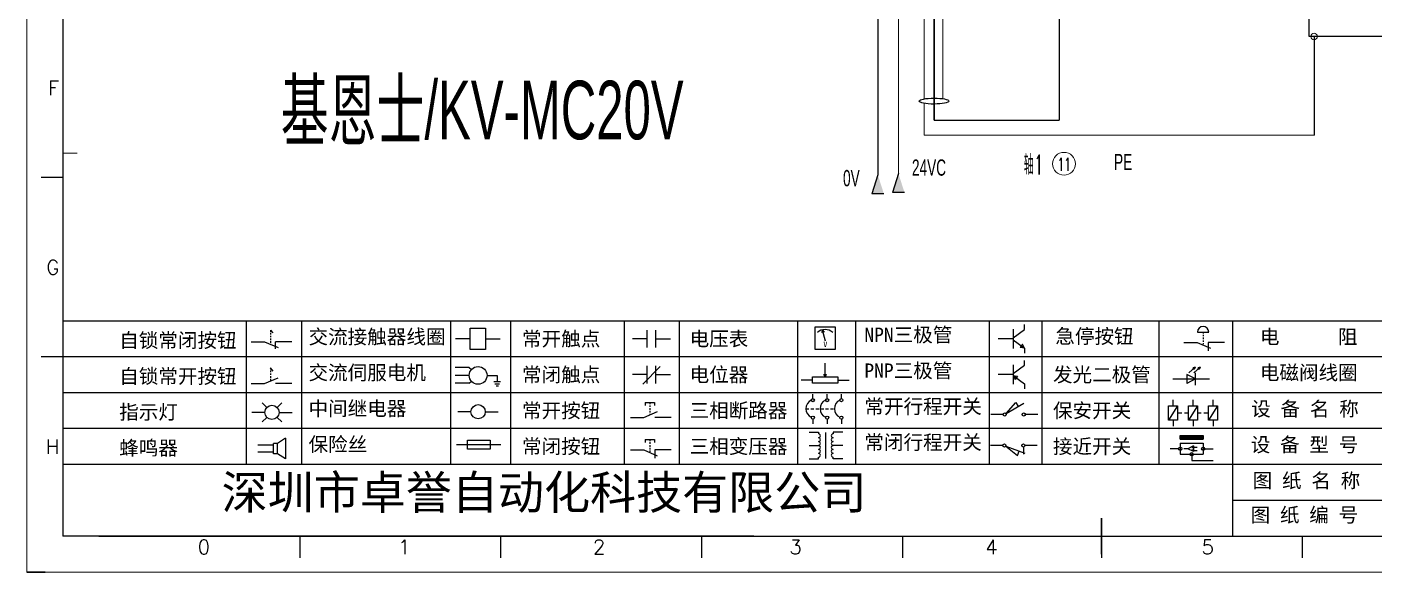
# Model space of a CAD drawing. Header units: millimetres. Extents: x 17734 to 28845, y 9358 to 11073.
# Drawn here: x 22576.8 to 22783.9, y 9752 to 9835.8 of the extents above; entities that cross this region are included whole.
import ezdxf
from ezdxf.enums import TextEntityAlignment as Align

# ---------------------------------------------------------------- set-up
doc = ezdxf.new("R2010")
doc.units = ezdxf.units.MM
doc.layers.add('1', color=3, linetype='Continuous', lineweight=20)
doc.layers.add('Dimension', color=3, linetype='Continuous', lineweight=13)
doc.layers.add('AE_BOR', color=1, linetype='Continuous')
doc.styles.get("Standard").update_dxf_attribs({"font": ''})
doc.styles.add('WD', font='romans.shx', dxfattribs={"bigfont": 'gbcbig.shx'})
doc.styles.add('样式 8', font='arial.ttf')
doc.styles.add('汉字', font='')
doc.styles.get('Standard').set_extended_font_data('SimSun')
doc.styles.get('汉字').set_extended_font_data('新宋体')

# ---------------------------------------------------------------- blocks, each defined once
blk = doc.blocks.new('*U8')
at = {"linetype": 'ByBlock'}
for p, q in [((-1909.23, -780.45), (-1909.23, -780.67)), ((-1909.23, -780.45), (-1908.92, -780.84)), ((-1909.23, -780.84), (-1909.23, -781.05)), ((-1911.92, -782.07), (-1910.06, -782.07)), ((-1910.06, -782.07), (-1908.18, -782.88)), ((-1909.23, -781.23), (-1909.23, -781.44)), ((-1909.23, -781.61), (-1909.23, -781.83)), ((-1909.23, -782), (-1909.23, -782.21)), ((-1909.23, -782.38), (-1909.23, -782.43)), ((-1908.52, -783.07), (-1908.52, -782.07)), ((-1906.25, -782.07), (-1908.52, -782.07))]:
    blk.add_line(p, q, dxfattribs=at)
blk = doc.blocks.new('*U11')
at = {"linetype": 'ByBlock'}
for p, q in [((-1910.06, -792.89), (-1908.18, -792.08)), ((-1908.88, -791.17), (-1909.23, -790.71)), ((-1909.23, -790.71), (-1909.23, -790.92)), ((-1909.23, -791.09), (-1909.23, -791.31)), ((-1909.23, -791.48), (-1909.23, -791.69)), ((-1909.23, -791.86), (-1909.23, -792.08)), ((-1909.23, -792.25), (-1909.23, -792.47)), ((-1911.92, -792.89), (-1910.06, -792.89)), ((-1906.25, -792.89), (-1908.52, -792.89))]:
    blk.add_line(p, q, dxfattribs=at)
blk = doc.blocks.new('蜂鸣器')
at = {"linetype": 'ByBlock'}
for p, q in [((-1907.17, -795.53), (-1908.25, -796.26)), ((-1907.17, -795.53), (-1907.17, -798.41)), ((-1908.8, -796.48), (-1911.01, -796.48)), ((-1908.8, -797.46), (-1911.01, -797.46)), ((-1908.25, -796.26), (-1908.8, -796.26)), ((-1908.8, -797.68), (-1908.8, -796.26)), ((-1908.25, -797.68), (-1908.8, -797.68)), ((-1908.25, -797.68), (-1908.25, -796.26)), ((-1907.17, -798.41), (-1908.25, -797.68))]:
    blk.add_line(p, q, dxfattribs=at)
blk = doc.blocks.new('指示灯')
at = {"linetype": 'ByBlock'}
for p, q in [((-1854.25, -776.92), (-1856.06, -776.92)), ((-1854.62, -775.59), (-1853.97, -776.23)), ((-1851.9, -775.59), (-1852.54, -776.23)), ((-1852.26, -776.92), (-1850.45, -776.92)), ((-1854.62, -778.25), (-1853.97, -777.61)), ((-1851.9, -778.25), (-1852.54, -777.61))]:
    blk.add_line(p, q, dxfattribs=at)
blk.add_circle((-1853.26, -776.92), 0.992, dxfattribs=at)
blk = doc.blocks.new('交流接触器线圈')
at = {"linetype": 'ByBlock'}
for p, q in [((-1880.82, -781.77), (-1882.87, -781.77)), ((-1878.72, -781.77), (-1876.67, -781.77))]:
    blk.add_line(p, q, dxfattribs=at)
blk.add_lwpolyline([(-1880.82, -780.28), (-1878.72, -780.28), (-1878.72, -783.26), (-1880.82, -783.26)], close=True, dxfattribs=at)
blk = doc.blocks.new('交流伺服电机')
at = {"linetype": 'ByBlock'}
for p, q in [((-1880.97, -785.75), (-1882.94, -785.75)), ((-1880.97, -785.75), (-1880.65, -786.03)), ((-1880.97, -786.85), (-1882.94, -786.85)), ((-1880.97, -787.94), (-1882.94, -787.94)), ((-1880.97, -787.94), (-1880.65, -787.67)), ((-1878.49, -786.85), (-1877.07, -786.85)), ((-1877.54, -787.72), (-1876.59, -787.72)), ((-1877.38, -788.01), (-1876.75, -788.01)), ((-1877.23, -788.29), (-1876.9, -788.29)), ((-1877.07, -786.85), (-1877.07, -787.72))]:
    blk.add_line(p, q, dxfattribs=at)
blk.add_circle((-1879.73, -786.85), 1.24, dxfattribs=at)
blk = doc.blocks.new('中间继电器')
at = {"linetype": 'ByBlock'}
for p, q in [((-1880.72, -791.92), (-1882.54, -791.92)), ((-1878.74, -791.92), (-1876.92, -791.92))]:
    blk.add_line(p, q, dxfattribs=at)
blk.add_circle((-1879.73, -791.92), 0.992, dxfattribs=at)
blk = doc.blocks.new('保险丝')
at = {"linetype": 'ByBlock'}
blk.add_line((-1882.72, -796.49), (-1876.55, -796.49), dxfattribs=at)
blk.add_lwpolyline([(-1881.2, -795.86), (-1878.06, -795.86), (-1878.06, -797.12), (-1881.2, -797.12)], close=True, dxfattribs=at)
blk = doc.blocks.new('常开按钮')
at = {"linetype": 'ByBlock'}
for p, q in [((-1909.9, -785.68), (-1908.56, -785.68)), ((-1909.9, -785.68), (-1909.9, -786.07)), ((-1909.23, -785.68), (-1909.23, -785.89)), ((-1909.23, -786.06), (-1909.23, -786.28)), ((-1909.23, -786.45), (-1909.23, -786.67)), ((-1908.56, -785.68), (-1908.56, -786.07)), ((-1911.92, -787.73), (-1910.06, -787.73)), ((-1910.06, -787.73), (-1908.18, -786.93)), ((-1909.23, -786.84), (-1909.23, -787.05)), ((-1909.23, -787.22), (-1909.23, -787.38)), ((-1906.25, -787.73), (-1908.52, -787.73))]:
    blk.add_line(p, q, dxfattribs=at)
blk = doc.blocks.new('常开触点')
at = {"linetype": 'ByBlock'}
for p, q in [((-1853.82, -782.99), (-1853.82, -780.56)), ((-1852.6, -782.99), (-1852.6, -780.56)), ((-1853.82, -781.77), (-1855.88, -781.77)), ((-1852.6, -781.77), (-1850.55, -781.77))]:
    blk.add_line(p, q, dxfattribs=at)
blk = doc.blocks.new('常闭触点')
at = {"linetype": 'ByBlock'}
for p, q in [((-1853.82, -786.77), (-1855.88, -786.77)), ((-1852.01, -785.66), (-1854.43, -788.1)), ((-1853.82, -787.99), (-1853.82, -785.56)), ((-1852.6, -787.99), (-1852.6, -785.56)), ((-1852.6, -786.77), (-1850.55, -786.77))]:
    blk.add_line(p, q, dxfattribs=at)
blk = doc.blocks.new('常闭按钮')
at = {"linetype": 'ByBlock'}
for p, q in [((-1856.13, -792.28), (-1854.28, -792.28)), ((-1854.28, -792.28), (-1852.4, -793.09)), ((-1854.11, -790.83), (-1852.77, -790.83)), ((-1854.11, -790.83), (-1854.11, -791.22)), ((-1853.44, -790.83), (-1853.44, -791.04)), ((-1853.44, -791.21), (-1853.44, -791.43)), ((-1853.44, -791.6), (-1853.44, -791.82)), ((-1853.44, -791.99), (-1853.44, -792.2)), ((-1853.44, -792.37), (-1853.44, -792.53)), ((-1852.77, -790.83), (-1852.77, -791.22)), ((-1850.47, -792.28), (-1852.73, -792.28)), ((-1852.73, -792.28), (-1852.73, -793.43))]:
    blk.add_line(p, q, dxfattribs=at)
blk = doc.blocks.new('电压表')
at = {"linetype": 'ByBlock'}
for p, q in [((-1814.84, -780.75), (-1814.91, -781.13)), ((-1814.6, -781.05), (-1814.91, -781.13)), ((-1814.84, -780.75), (-1814.46, -782.26)), ((-1814.84, -780.75), (-1814.6, -781.05))]:
    blk.add_line(p, q, dxfattribs=at)
blk.add_lwpolyline([(-1815.84, -780.34), (-1813.07, -780.34), (-1813.07, -783.49), (-1815.84, -783.49)], close=True, dxfattribs=at)
blk.add_arc((-1814.46, -782.26), 1.56, 46.8313, 133.1687, dxfattribs=at)
at = {"linetype": 'ByBlock', "insert": (-1814.7, -782.39), "char_height": 0.75, "width": 0.6768, "attachment_point": 1}
blk.add_mtext('V', dxfattribs=at)
blk = doc.blocks.new('电位器')
at = {"linetype": 'ByBlock'}
for p, q in [((-1814.45, -787.3), (-1814.45, -785.39)), ((-1816.21, -787.75), (-1817.79, -787.75)), ((-1814.45, -787.3), (-1814.62, -786.96)), ((-1814.62, -786.96), (-1814.27, -786.96)), ((-1814.45, -787.3), (-1814.27, -786.96)), ((-1812.68, -787.75), (-1811.1, -787.75))]:
    blk.add_line(p, q, dxfattribs=at)
blk.add_lwpolyline([(-1816.21, -787.3), (-1812.68, -787.3), (-1812.68, -788.2), (-1816.21, -788.2)], close=True, dxfattribs=at)
blk = doc.blocks.new('三相断路器')
at = {"linetype": 'ByBlock'}
for p, q in [((-1816.17, -790.33), (-1816.17, -789.7)), ((-1814.17, -790.33), (-1814.17, -789.7)), ((-1812.18, -790.33), (-1812.18, -789.7)), ((-1817.14, -791.74), (-1816.72, -791.74)), ((-1816.45, -791.74), (-1816.03, -791.74)), ((-1815.76, -791.74), (-1815.34, -791.74)), ((-1815.07, -791.74), (-1814.65, -791.74)), ((-1814.38, -791.74), (-1813.96, -791.74)), ((-1813.69, -791.74), (-1813.27, -791.74)), ((-1816.17, -793.19), (-1816.17, -793.83)), ((-1814.17, -793.19), (-1814.17, -793.83)), ((-1812.18, -793.19), (-1812.18, -793.83))]:
    blk.add_line(p, q, dxfattribs=at)
for centre in [(-1816.17, -790.55), (-1814.17, -790.55), (-1812.18, -790.55), (-1816.17, -792.98), (-1814.17, -792.98), (-1812.18, -792.98)]:
    blk.add_circle(centre, 0.219, dxfattribs=at)
for centre in [(-1815.81, -791.74), (-1813.82, -791.74), (-1811.83, -791.74)]:
    blk.add_arc(centre, 1.32, 115.5791, 244.4209, dxfattribs=at)
blk = doc.blocks.new('三相变压器')
at = {"linetype": 'ByBlock'}
for p, q in [((-1816.69, -795.03), (-1815.37, -795.03)), ((-1815.37, -795.03), (-1815.37, -795.24)), ((-1814.34, -798.7), (-1814.34, -795.04)), ((-1812, -795.03), (-1813.32, -795.03)), ((-1813.32, -795.03), (-1813.32, -795.24)), ((-1816.69, -796.87), (-1815.37, -796.87)), ((-1812, -796.87), (-1813.32, -796.87)), ((-1816.69, -798.71), (-1815.37, -798.71)), ((-1815.37, -798.71), (-1815.37, -798.5)), ((-1813.32, -798.71), (-1813.32, -798.5)), ((-1812, -798.71), (-1813.32, -798.71))]:
    blk.add_line(p, q, dxfattribs=at)
for centre, start, end in [((-1815.37, -795.51), 270, 90), ((-1815.37, -796.06), 270, 90), ((-1813.32, -795.51), 90, 270), ((-1813.32, -796.06), 90, 270), ((-1815.37, -796.6), 270, 90), ((-1815.37, -797.14), 270, 90), ((-1815.37, -797.68), 270, 90), ((-1815.37, -798.23), 270, 90), ((-1813.32, -796.6), 90, 270), ((-1813.32, -797.14), 90, 270), ((-1813.32, -797.68), 90, 270), ((-1813.32, -798.23), 90, 270)]:
    blk.add_arc(centre, 0.271, start, end, dxfattribs=at)
blk = doc.blocks.new('NPN三极管')
at = {"linetype": 'ByBlock'}
for p, q in [((-1785.73, -780.61), (-1785.73, -783.32)), ((-1785.73, -781.82), (-1784.15, -780.66)), ((-1784.15, -780.66), (-1784.15, -779.98)), ((-1785.73, -781.97), (-1787.81, -781.97)), ((-1785.73, -782.11), (-1784.15, -783.27)), ((-1784.41, -782.73), (-1784.74, -783.18)), ((-1784.15, -783.27), (-1784.41, -782.73)), ((-1784.15, -783.27), (-1784.74, -783.18)), ((-1784.15, -783.27), (-1784.15, -783.96))]:
    blk.add_line(p, q, dxfattribs=at)
blk = doc.blocks.new('PNP三极管')
at = {"linetype": 'ByBlock'}
for p, q in [((-1783.32, -785.43), (-1783.32, -784.75)), ((-1784.9, -786.74), (-1786.98, -786.74)), ((-1784.9, -785.38), (-1784.9, -788.09)), ((-1784.9, -786.59), (-1783.32, -785.43)), ((-1784.9, -786.88), (-1783.32, -788.04)), ((-1784.9, -786.88), (-1784.31, -786.97)), ((-1784.9, -786.88), (-1784.64, -787.42)), ((-1784.31, -786.97), (-1784.64, -787.42)), ((-1783.32, -788.04), (-1783.32, -788.73))]:
    blk.add_line(p, q, dxfattribs=at)
blk = doc.blocks.new('常开行程开关')
at = {"linetype": 'ByBlock'}
for p, q in [((-1786.29, -792.3), (-1788.01, -792.3)), ((-1785.89, -792.17), (-1784.52, -790.62)), ((-1785.89, -792.17), (-1783.43, -790.72)), ((-1784.52, -790.62), (-1784.19, -791.17)), ((-1781.48, -792.3), (-1783.21, -792.3))]:
    blk.add_line(p, q, dxfattribs=at)
for centre in [(-1786.07, -792.3), (-1783.42, -792.3)]:
    blk.add_circle(centre, 0.219, dxfattribs=at)
blk = doc.blocks.new('常闭行程开关')
at = {"linetype": 'ByBlock'}
for p, q in [((-1786.34, -796.62), (-1788.07, -796.62)), ((-1785.93, -796.72), (-1783.25, -797.7)), ((-1785.93, -796.72), (-1784.3, -798)), ((-1784.3, -798), (-1784.08, -797.4)), ((-1783.48, -796.84), (-1783.48, -797.85)), ((-1781.54, -796.62), (-1783.26, -796.62))]:
    blk.add_line(p, q, dxfattribs=at)
for centre in [(-1786.12, -796.62), (-1783.48, -796.62)]:
    blk.add_circle(centre, 0.219, dxfattribs=at)
blk = doc.blocks.new('发光二极管')
at = {"linetype": 'ByBlock'}
for p, q in [((-1758.01, -786.77), (-1752.89, -786.77)), ((-1754.84, -786.77), (-1756.04, -786.16)), ((-1756.04, -786.16), (-1756.04, -787.39)), ((-1754.84, -786.77), (-1756.04, -787.39)), ((-1755.78, -785.92), (-1754.89, -785.14)), ((-1754.89, -785.14), (-1755.2, -785.22)), ((-1755.2, -785.22), (-1755.01, -785.43)), ((-1755.08, -785.92), (-1754.18, -785.14)), ((-1754.89, -785.14), (-1755.01, -785.43)), ((-1754.84, -787.63), (-1754.84, -785.92)), ((-1754.18, -785.14), (-1754.49, -785.22)), ((-1754.49, -785.22), (-1754.31, -785.43)), ((-1754.18, -785.14), (-1754.31, -785.43))]:
    blk.add_line(p, q, dxfattribs=at)
blk = doc.blocks.new('保安开关')
at = {"linetype": 'ByBlock'}
for p, q in [((-1757.96, -790.79), (-1757.96, -789.97)), ((-1755.17, -790.79), (-1755.17, -789.97)), ((-1752.39, -790.79), (-1752.39, -789.97)), ((-1757.33, -790.79), (-1758.6, -792.81)), ((-1757.33, -791.8), (-1756.72, -791.8)), ((-1756.35, -791.8), (-1755.89, -791.8)), ((-1754.54, -790.79), (-1755.81, -792.81)), ((-1754.52, -791.8), (-1754.06, -791.8)), ((-1753.69, -791.8), (-1753.08, -791.8)), ((-1751.75, -790.79), (-1753.02, -792.81)), ((-1757.96, -792.81), (-1757.96, -793.62)), ((-1755.17, -792.81), (-1755.17, -793.62)), ((-1752.39, -792.81), (-1752.39, -793.62))]:
    blk.add_line(p, q, dxfattribs=at)
for points in [[(-1758.6, -790.79), (-1757.33, -790.79), (-1757.33, -792.81), (-1758.6, -792.81)], [(-1755.81, -790.79), (-1754.54, -790.79), (-1754.54, -792.81), (-1755.81, -792.81)], [(-1753.02, -790.79), (-1751.75, -790.79), (-1751.75, -792.81), (-1753.02, -792.81)]]:
    blk.add_lwpolyline(points, close=True, dxfattribs=at)
blk = doc.blocks.new('接近开关')
at = {"linetype": 'ByBlock'}
h = blk.add_hatch(dxfattribs=at)
h.set_pattern_fill('ANSI31', color=256, scale=0.01, style=0)
h.set_pattern_definition([(45, (-89.131516, -30.795668), (-0.0224506403, 0.0224506403), [])])
h.paths.add_polyline_path([(-1516.96, -1123.35), (-1516.96, -1122.85), (-1513.76, -1122.85), (-1513.76, -1123.35)])
for p, q in [((-1516.96, -1123.35), (-1516.96, -1122.85)), ((-1516.96, -1122.85), (-1513.76, -1122.85)), ((-1513.76, -1122.85), (-1513.76, -1123.35)), ((-1517.18, -1124.71), (-1518.36, -1124.71)), ((-1516.96, -1123.35), (-1513.76, -1123.35)), ((-1516.96, -1123.95), (-1513.76, -1123.95)), ((-1516.96, -1123.95), (-1516.96, -1125.47)), ((-1515.91, -1124.71), (-1516.45, -1124.71)), ((-1515.11, -1124.31), (-1515.91, -1124.71)), ((-1515.11, -1125.11), (-1515.91, -1124.71)), ((-1515.33, -1124.53), (-1515.17, -1124.53)), ((-1515.25, -1124.45), (-1515.25, -1124.61)), ((-1515.11, -1124.31), (-1515.11, -1125.11)), ((-1515.11, -1124.48), (-1514.58, -1124.48)), ((-1513.76, -1123.95), (-1513.76, -1125.47)), ((-1513.54, -1124.71), (-1512.36, -1124.71)), ((-1516.96, -1125.47), (-1513.76, -1125.47)), ((-1515.36, -1125.69), (-1515.36, -1126.36)), ((-1515.36, -1126.36), (-1512.36, -1126.36)), ((-1515.33, -1124.88), (-1515.17, -1124.88)), ((-1515.11, -1124.94), (-1514.58, -1124.94))]:
    blk.add_line(p, q, dxfattribs=at)
for centre in [(-1516.96, -1124.71), (-1513.76, -1124.71), (-1515.36, -1125.47)]:
    blk.add_circle(centre, 0.225, dxfattribs=at)
blk = doc.blocks.new('急停按钮')
at = {"linetype": 'ByBlock'}
for p, q in [((-1.86, 0), (0, 0)), ((0, 0), (1.88, -0.81)), ((0.06, 1.45), (1.61, 1.45)), ((0.83, 1.45), (0.83, 1.24)), ((0.83, 1.07), (0.83, 0.85)), ((0.83, 0.68), (0.83, 0.47)), ((0.83, 0.29), (0.83, 0.08)), ((3.81, 0), (1.54, 0)), ((1.54, 0), (1.54, -1.15)), ((0.83, -0.09), (0.83, -0.24))]:
    blk.add_line(p, q, dxfattribs=at)
blk.add_arc((0.83, 1.45), 0.774, 0, 180)
blk = doc.blocks.new('电控横A4')
for p, q in [((5, -5), (5, -205)), ((10.03, -205), (289.53, -205)), ((130.8, -205), (190.75, -205))]:
    blk.add_line(p, q)
at = {"lineweight": 9, "ltscale": 0.1}
for p, q in [((5, -151.57), (7, -151.57)), ((101.34, -205), (130.8, -205)), ((129.44, -205), (129.44, -205)), ((129.44, -205), (129.44, -205)), ((129.44, -205), (129.44, -205)), ((129.44, -205), (129.44, -205))]:
    blk.add_line(p, q, dxfattribs=at)
at = {"linetype": 'ByBlock'}
for p, q in [((292, -175), (5, -175)), ((292, -180), (5, -180)), ((292, -185), (5, -185)), ((292, -190), (5, -190)), ((292, -195), (5, -195)), ((292, -200), (168.03, -200))]:
    blk.add_line(p, q, dxfattribs=at)
at = {"color": 0, "lineweight": -2}
for p, q in [((30.58, -175), (30.58, -195)), ((38.26, -175), (38.26, -195)), ((59.05, -175), (59.05, -195)), ((67.4, -175), (67.4, -195)), ((83.26, -175), (83.26, -195)), ((90.91, -175), (90.91, -195)), ((107.4, -175), (107.4, -195)), ((115.5, -175), (115.5, -195)), ((134.12, -175), (134.12, -195)), ((141.48, -175), (141.48, -195)), ((157.79, -175), (157.79, -195)), ((168.03, -175), (168.03, -204.92))]:
    blk.add_line(p, q, dxfattribs=at)
at = {"color": 0, "ltscale": 2}
blk.add_line((101.34, -205), (5, -205), dxfattribs=at)
at = {"layer": 'AE_BOR', "color": 1, "lineweight": 15}
for p, q in [((0, -210), (0, 0)), ((297, -210), (0, -210))]:
    blk.add_line(p, q, dxfattribs=at)
at = {"layer": 'AE_BOR'}
for p, q in [((5, -155), (2, -155)), ((5, -180), (2, -180)), ((38.03, -205), (38.03, -208)), ((66.03, -205), (66.03, -208)), ((94.03, -205), (94.03, -208)), ((122.03, -205), (122.03, -208)), ((149.78, -205), (149.78, -208)), ((177.78, -205), (177.78, -208))]:
    blk.add_line(p, q, dxfattribs=at)
at = {"layer": 'AE_BOR', "color": 2, "lineweight": 30}
for p in [(149.78, -202.5), (149.78, -205)]:
    blk.add_line(p, (149.78, -207.5), dxfattribs=at)
at = {"layer": 'AE_BOR', "lineweight": 30}
blk.add_line((0, -210), (2.53, -210), dxfattribs=at)
at = {"linetype": 'ByBlock'}
for name, p in [('*U8', (1943.19, 604.18)), ('交流接触器线圈', (1942.62, 604.27)), ('常开触点', (1940.27, 604.3)), ('电压表', (1925.71, 604.52)), ('NPN三极管', (1923.2, 604.5)), ('*U11', (1943.19, 609.18)), ('交流伺服电机', (1942.62, 604.27)), ('常闭触点', (1940.27, 604.3)), ('电位器', (1925.71, 604.52)), ('PNP三极管', (1922.37, 604.27)), ('发光二极管', (1917.72, 603.69)), ('三相断路器', (1925.71, 604.52)), ('指示灯', (1887.41, 589.18)), ('中间继电器', (1942.62, 604.27)), ('常开按钮', (1996.06, 599.3)), ('常开行程开关', (1922.37, 604.27)), ('保安开关', (1917.72, 603.98)), ('蜂鸣器', (1943.19, 604.18)), ('常闭按钮', (1940.27, 599.3)), ('三相变压器', (1925.71, 604.52)), ('接近开关', (1677.72, 931.9)), ('保险丝', (1942.62, 604.27)), ('常闭行程开关', (1922.37, 604.27))]:
    blk.add_blockref(name, p, dxfattribs=at)
blk.add_blockref('急停按钮', (163.12, -177.98))
at = {"char_height": 2, "attachment_point": 1, "style": '汉字'}
for s, insert in [('{\\fKaiTi_GB2312|b0|i0|c134|p49;自锁常闭按钮}', (12.86, -176.69)), ('{\\fKaiTi_GB2312|b0|i0|c134|p49;交流接触器线圈}', (39.25, -176.19)), ('{\\fKaiTi_GB2312|b0|i0|c134|p49;常开触点}', (69.01, -176.48)), ('{\\fKaiTi_GB2312|b0|i0|c134|p49;电压表}', (92.37, -176.47)), ('{\\fKaiTi_GB2312|b0|i0|c134|p49;NPN三极管}', (116.73, -175.91)), ('{\\fKaiTi_GB2312|b0|i0|c134|p49;急停按钮}', (143.35, -176.12)), ('{\\fKaiTi_GB2312|b0|i0|c134|p49;电      阻}', (171.86, -176.19)), ('{\\fKaiTi_GB2312|b0|i0|c134|p49;自锁常开按钮}', (12.86, -181.69)), ('{\\fKaiTi_GB2312|b0|i0|c134|p49;交流伺服电机}', (39.25, -181.19)), ('{\\fKaiTi_GB2312|b0|i0|c134|p49;常闭触点}', (69.01, -181.48)), ('{\\fKaiTi_GB2312|b0|i0|c134|p49;电位器}', (92.37, -181.47)), ('{\\fKaiTi_GB2312|b0|i0|c134|p49;PNP三极管}', (116.73, -180.91)), ('{\\fKaiTi_GB2312|b0|i0|c134|p49;发光二极管}', (143.02, -181.48)), ('{\\fKaiTi_GB2312|b0|i0|c134|p49;电磁阀线圈}', (171.86, -181.19)), ('{\\fKaiTi_GB2312|b0|i0|c134|p49;中间继电器}', (39.25, -186.19)), ('{\\fKaiTi_GB2312|b0|i0|c134|p49;常开行程开关}', (116.73, -185.91)), ('{\\fKaiTi_GB2312|b0|i0|c134|p49;指示灯}', (12.86, -186.69)), ('{\\fKaiTi_GB2312|b0|i0|c134|p49;常开按钮}', (69.01, -186.48)), ('{\\fKaiTi_GB2312|b0|i0|c134|p49;三相断路器}', (92.37, -186.47)), ('{\\fKaiTi_GB2312|b0|i0|c134|p49;保安开关}', (143.02, -186.48)), ('{\\fKaiTi_GB2312|b0|i0|c134|p0;设 备 名 称}', (170.65, -186.24)), ('{\\fKaiTi_GB2312|b0|i0|c134|p49;蜂鸣器}', (12.86, -191.69)), ('{\\fKaiTi_GB2312|b0|i0|c134|p49;保险丝}', (39.25, -191.19)), ('{\\fKaiTi_GB2312|b0|i0|c134|p49;常闭按钮}', (69.01, -191.48)), ('{\\fKaiTi_GB2312|b0|i0|c134|p49;三相变压器}', (92.37, -191.47)), ('{\\fKaiTi_GB2312|b0|i0|c134|p49;常闭行程开关}', (116.73, -190.91)), ('{\\fKaiTi_GB2312|b0|i0|c134|p49;接近开关}', (143.02, -191.48)), ('{\\fKaiTi_GB2312|b0|i0|c134|p0;设 备 型 号}', (170.58, -191.24)), ('{\\fKaiTi_GB2312|b0|i0|c134|p0;图 纸 名 称}', (170.86, -196.24)), ('{\\fKaiTi_GB2312|b0|i0|c134|p0;图 纸 编 号}', (170.57, -201.03))]:
    blk.add_mtext(s, dxfattribs=dict(at, insert=insert))
at = {"color": 0, "lineweight": -2, "insert": (27.14, -196.53), "char_height": 4.7064, "width": 96.1138, "attachment_point": 1}
blk.add_mtext('深圳市卓誉自动化科技有限公司', dxfattribs=at)
at = {"layer": 'AE_BOR', "style": 'WD'}
for s, p in [('F', (4.5, -142.5)), ('G', (4.5, -167.5)), ('H', (4.5, -192.5))]:
    blk.add_text(s, height=2, dxfattribs=at).set_placement(p, align=Align.MIDDLE_RIGHT)
for s, p in [('0', (24.67, -207.5)), ('1', (52.6, -207.5)), ('2', (79.75, -207.5)), ('3', (107.15, -207.5)), ('4', (134.45, -207.5)), ('5', (164.59, -207.5))]:
    blk.add_text(s, height=2, dxfattribs=at).set_placement(p, align=Align.CENTER)

msp = doc.modelspace()

# ---------------------------------------------------------------- hatches: boundary and pattern name
for points in [[(22710.763, 9813.206), (22711.698, 9810.288), (22709.828, 9810.288)], [(22707.588, 9813.027), (22708.523, 9810.108), (22706.652, 9810.108)]]:
    msp.add_hatch(color=256).paths.add_polyline_path(points)

# ---------------------------------------------------------------- linework, layer by layer
at = {"color": 2, "lineweight": 0}
for p, q in [((22714.701, 9824.683), (22714.686, 9923.043)), ((22717.585, 9824.718), (22717.616, 9923.064)), ((22714.702, 9819.112), (22714.701, 9824.013))]:
    msp.add_line(p, q, dxfattribs=at)
for p, q in [((22735.442, 9909.151), (22735.442, 9821.424)), ((22716.238, 9821.424), (22716.238, 9856.681)), ((22707.588, 9848.524), (22707.588, 9813.027)), ((22716.238, 9821.424), (22735.442, 9821.424)), ((22710.763, 9813.206), (22709.828, 9810.288)), ((22707.588, 9813.027), (22706.652, 9810.108)), ((22708.523, 9810.108), (22706.652, 9810.108)), ((22711.698, 9810.288), (22709.828, 9810.288))]:
    msp.add_line(p, q)
at = {"color": 2}
msp.add_line((22774.708, 9819.108), (22774.708, 9834.261), dxfattribs=at)
at = {"color": 0, "linetype": 'Continuous', "lineweight": -3}
msp.add_lwpolyline([(22710.669, 9924.827), (22716.111, 9924.827), (22716.238, 9821.424)], dxfattribs=at)
at = {"color": 0, "linetype": 'ByBlock', "lineweight": -2}
msp.add_lwpolyline([(22773.883, 9914.568), (22800.584, 9914.568), (22800.584, 9834.261), (22773.883, 9834.261)], close=True, dxfattribs=at)
at = {"lineweight": 0}
for centre, radius in [((22774.631, 9834.279), 0.5), ((22736.209, 9814.716), 1.75)]:
    msp.add_circle(centre, radius, dxfattribs=at)
msp.add_ellipse((22716.239, 9824.35), major_axis=(2.27, 0.003), ratio=0.2003818)
at = {"layer": '1', "color": 7, "linetype": 'Continuous', "lineweight": 13}
msp.add_line((22710.763, 9853.55), (22710.763, 9813.206), dxfattribs=at)
at = {"layer": '1', "color": 2, "linetype": 'Continuous', "lineweight": 13}
msp.add_line((22774.708, 9819.108), (22714.702, 9819.112), dxfattribs=at)

# ---------------------------------------------------------------- block references
at = {"xscale": 1.1025, "yscale": 1.1025, "zscale": 1.1025}
msp.add_blockref('电控横A4', (22576.831, 9983.476), dxfattribs=at)

# ---------------------------------------------------------------- texts
at = {"lineweight": 0, "style": 'WD', "width": 0.6}
for s, height, p in [('轴1', 3, (22731.55, 9814.716)), ('11', 2, (22736.236, 9814.619))]:
    msp.add_text(s, height=height, dxfattribs=at).set_placement(p, align=Align.MIDDLE)
at = {"layer": 'Dimension', "lineweight": 0, "style": '样式 8', "width": 0.6}
for s, height, p in [('基恩士/KV-MC20V ', 9, (22615.826, 9818.478)), ('24VC', 2.5, (22712.84, 9812.882)), ('PE', 2.5, (22743.895, 9813.735)), ('0V', 2.5, (22702.251, 9811.258))]:
    msp.add_text(s, height=height, dxfattribs=at).set_placement(p)

doc.saveas('drawing.dxf')
